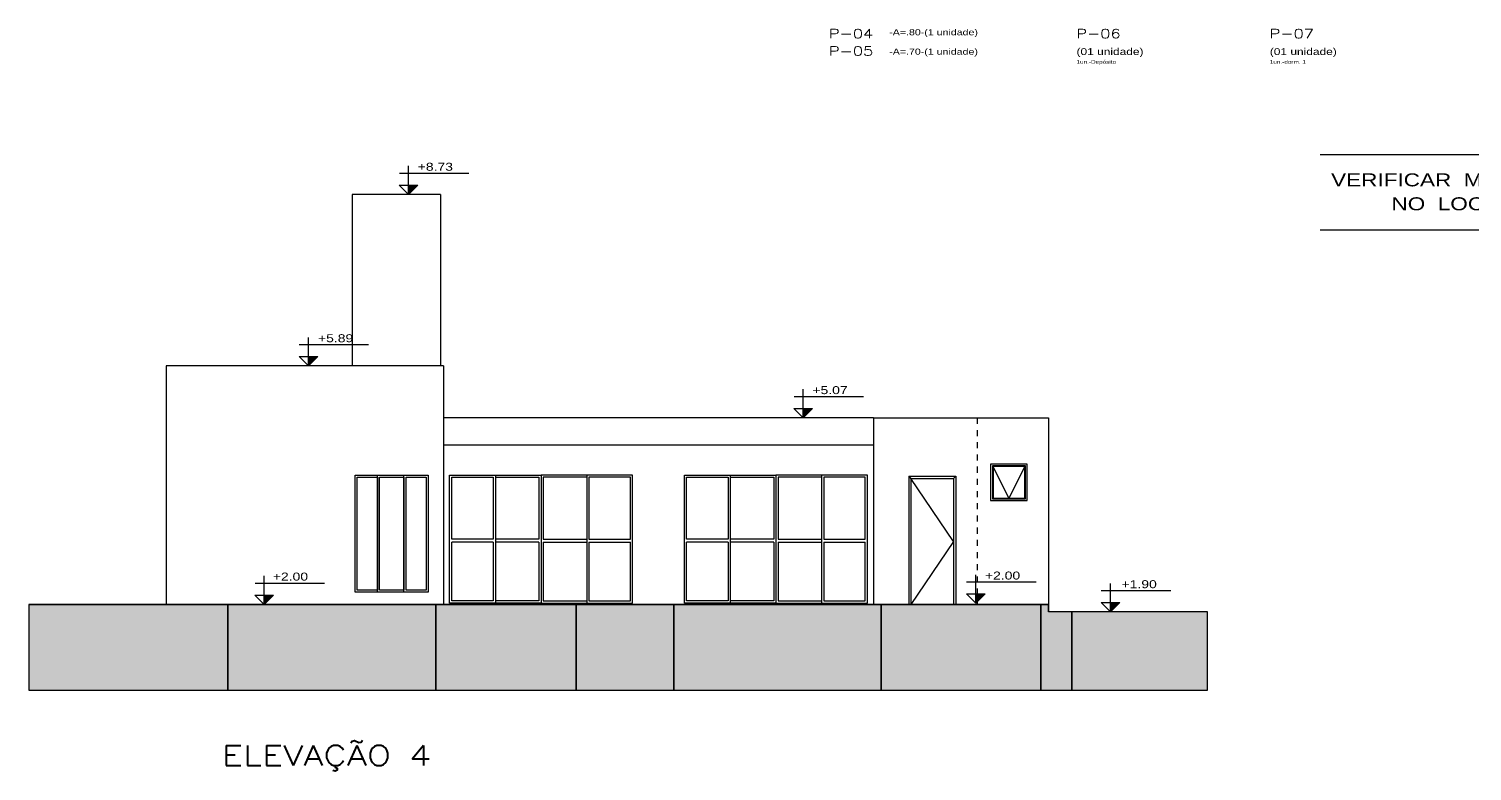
# Model space of a CAD drawing. Extents: x 285 to 405, y 94 to 191.
# Drawn here: x 337.93 to 361.6, y 129.15 to 141.32 of the extents above; entities that cross this region are included whole.
import ezdxf

# ---------------------------------------------------------------- set-up
doc = ezdxf.new("R2010")
doc.units = 0
doc.linetypes.add('HIDDEN', pattern=[9.525, 6.35, -3.175])
doc.linetypes.add('PHANTOM2', pattern=[31.75, 15.875, -3.175, 3.175, -3.175, 3.175, -3.175])
doc.layers.get('0').update_dxf_attribs({"linetype": 'CONTINUOUS'})
for name, color, linetype in [('03', 3, 'CONTINUOUS'), ('05', 5, 'CONTINUOUS'), ('06', 6, 'CONTINUOUS'), ('A-LINE-10', 1, 'CONTINUOUS'), ('A-LINE-20', 2, 'CONTINUOUS'), ('A-LINE-30', 3, 'CONTINUOUS'), ('COTAS', 3, 'CONTINUOUS'), ('G-EX-ALV', 62, 'PHANTOM2'), ('G-HAT-20', 232, 'CONTINUOUS'), ('T-TEXT-60', 6, 'CONTINUOUS')]:
    doc.layers.add(name, color=color, linetype=linetype)
doc.styles.add('100', font='BRASIL.SHX', dxfattribs={"width": 1.3, "height": 0.1125})
doc.styles.add('200', font='BRASIL.SHX', dxfattribs={"width": 1.3, "height": 0.2125})
doc.styles.add('60', font='BRASIL.SHX', dxfattribs={"width": 1.3, "height": 0.06})
doc.styles.add('75-175', font='romans.shx', dxfattribs={"width": 1.3, "height": 0.328125})
doc.styles.add('80', font='BRASIL.SHX', dxfattribs={"width": 1.3, "height": 0.0875})
doc.styles.add('ROMANS', font='ROMANS.shx', dxfattribs={"width": 1.3, "height": 0.15})

# ---------------------------------------------------------------- blocks, each defined once
blk = doc.blocks.new('NIVEL-C')
at = {"color": 1}
for p, q in [((-0.1, 0.233), (0.659, 0.233)), ((0, 0), (0, 0.312)), ((-0.102, 0.102), (0.102, 0.102)), ((0, 0), (-0.102, 0.102)), ((0, 0), (0.102, 0.102))]:
    blk.add_line(p, q, dxfattribs=at)
blk.add_solid([(0, 0.102), (0, 0), (0, 0.102), (0.102, 0.102)], dxfattribs=at)
at = {"color": 2, "style": '80', "width": 1.3}
blk.add_attdef('NIVEL', (0.1, 0.259), '', height=0.0875, dxfattribs=at)

msp = doc.modelspace()

# ---------------------------------------------------------------- hatches: boundary and pattern name
at = {"layer": 'G-HAT-20'}
h = msp.add_hatch(color=256, dxfattribs=at)
h.paths.add_polyline_path([(337.9285, 131.8852), (337.9285, 130.4788), (341.1886, 130.4788), (341.1886, 131.8852)])
h.paths.add_polyline_path([(344.6036, 130.4788), (344.6036, 131.8852), (341.1886, 131.8852), (341.1886, 130.4788)])
h.paths.add_polyline_path([(346.9036, 130.4788), (346.9036, 131.8852), (344.6036, 131.8852), (344.6036, 130.4788)])
h.paths.add_polyline_path([(348.5036, 130.4788), (348.5036, 131.8852), (346.9036, 131.8852), (346.9036, 130.4788)])
h.paths.add_polyline_path([(351.9036, 130.4788), (351.9036, 131.8852), (348.5036, 131.8852), (348.5036, 130.4788)])
h.paths.add_polyline_path([(351.9036, 130.4788), (354.5247, 130.4788), (354.5247, 131.8852), (351.9036, 131.8852)])
h.paths.add_polyline_path([(355.0294, 131.7607), (354.6497, 131.7607), (354.6497, 131.8852), (354.5247, 131.8852), (354.5247, 130.4788), (355.0294, 130.4788)])
h.paths.add_polyline_path([(357.2565, 130.4788), (357.2565, 131.7607), (355.0294, 131.7607), (355.0294, 130.4788)])

# ---------------------------------------------------------------- linework, layer by layer
at = {"layer": '06'}
for p, q in [((359.1033, 139.2589), (363.7648, 139.2589)), ((359.1033, 138.0252), (363.7648, 138.0252))]:
    msp.add_line(p, q, dxfattribs=at)
at = {"layer": 'A-LINE-10'}
for p, q in [((353.4786, 134.943), (354.6497, 134.943)), ((354.6497, 134.943), (354.6497, 131.8852)), ((352.3586, 133.9852), (353.1286, 133.9852)), ((352.3586, 133.9852), (352.3936, 133.9502)), ((353.1286, 133.9852), (353.0936, 133.9502)), ((337.9285, 131.8852), (354.6497, 131.8852)), ((354.6497, 131.8852), (354.6497, 131.7607)), ((357.2565, 131.7607), (354.6497, 131.7607))]:
    msp.add_line(p, q, dxfattribs=at)
at = {"layer": 'A-LINE-10', "ltscale": 0.0005}
for p, q in [((352.3586, 133.9852), (352.3586, 131.8852)), ((353.1286, 133.9852), (353.1286, 131.8852))]:
    msp.add_line(p, q, dxfattribs=at)
at = {"layer": 'A-LINE-10', "linetype": 'HIDDEN'}
for p, q in [((353.9997, 133.6252), (353.7397, 134.1452)), ((354.2597, 134.1452), (353.9997, 133.6252)), ((353.0936, 132.9177), (352.3936, 133.9502)), ((353.0936, 132.9177), (352.3936, 131.8852))]:
    msp.add_line(p, q, dxfattribs=at)
at = {"layer": 'A-LINE-10'}
for points in [[(343.2786, 134.0052), (344.4786, 134.0052), (344.4786, 132.0852), (343.2786, 132.0852)], [(344.0786, 134.0052), (344.4786, 134.0052), (344.4786, 132.0852), (344.0786, 132.0852)], [(344.8286, 134.0052), (345.5786, 134.0052), (345.5786, 131.9052), (344.8286, 131.9052)], [(347.8286, 134.0052), (347.0786, 134.0052), (347.0786, 131.9052), (347.8286, 131.9052)], [(348.6786, 134.0052), (349.4286, 134.0052), (349.4286, 131.9052), (348.6786, 131.9052)], [(351.6786, 134.0052), (350.9286, 134.0052), (350.9286, 131.9052), (351.6786, 131.9052)], [(354.2597, 134.1452), (353.7397, 134.1452), (353.7397, 133.6252), (354.2597, 133.6252)], [(337.9285, 131.8852), (337.9285, 130.4788), (341.1886, 130.4788), (341.1886, 131.8852)], [(344.6036, 130.4788), (344.6036, 131.8852), (341.1886, 131.8852), (341.1886, 130.4788)], [(346.9036, 130.4788), (346.9036, 131.8852), (344.6036, 131.8852), (344.6036, 130.4788)], [(348.5036, 130.4788), (348.5036, 131.8852), (346.9036, 131.8852), (346.9036, 130.4788)], [(351.9036, 130.4788), (351.9036, 131.8852), (348.5036, 131.8852), (348.5036, 130.4788)], [(351.9036, 130.4788), (354.5247, 130.4788), (354.5247, 131.8852), (351.9036, 131.8852)], [(355.0294, 131.7607), (354.6497, 131.7607), (354.6497, 131.8852), (354.5247, 131.8852), (354.5247, 130.4788), (355.0294, 130.4788)], [(357.2565, 130.4788), (357.2565, 131.7607), (355.0294, 131.7607), (355.0294, 130.4788)]]:
    msp.add_lwpolyline(points, close=True, dxfattribs=at)
for points in [[(343.6786, 132.0852), (343.2786, 132.0852), (343.2786, 134.0052), (343.6786, 134.0052)], [(344.1136, 132.0852), (343.6436, 132.0852), (343.6436, 134.0052), (344.1136, 134.0052)], [(345.5436, 134.0052), (346.3286, 134.0052), (346.3286, 131.9052), (345.5436, 131.9052)], [(347.1136, 134.0052), (346.3286, 134.0052), (346.3286, 131.9052), (347.1136, 131.9052)], [(349.3936, 134.0052), (350.1786, 134.0052), (350.1786, 131.9052), (349.3936, 131.9052)], [(350.9636, 134.0052), (350.1786, 134.0052), (350.1786, 131.9052), (350.9636, 131.9052)]]:
    msp.add_lwpolyline(points, dxfattribs=at)
at = {"layer": 'A-LINE-20', "ltscale": 0.0005}
for p, q in [((343.2286, 138.6052), (343.2286, 135.793)), ((344.6786, 138.6052), (344.6786, 135.793)), ((352.3936, 133.9502), (352.3936, 131.8852)), ((353.0936, 133.9502), (353.0936, 131.8852))]:
    msp.add_line(p, q, dxfattribs=at)
at = {"layer": 'A-LINE-20'}
for p, q in [((344.6786, 138.6052), (343.2286, 138.6052)), ((351.7786, 134.943), (344.7286, 134.943)), ((351.7786, 134.493), (344.7286, 134.493)), ((352.3936, 133.9502), (353.0936, 133.9502)), ((345.5436, 132.9552), (344.8636, 132.9552)), ((345.5436, 132.9052), (344.8636, 132.9052)), ((346.2936, 132.9552), (345.5786, 132.9552)), ((346.2936, 132.9052), (345.5786, 132.9052)), ((346.3636, 132.9552), (347.0786, 132.9552)), ((346.3636, 132.9052), (347.0786, 132.9052)), ((347.1136, 132.9552), (347.7936, 132.9552)), ((347.1136, 132.9052), (347.7936, 132.9052)), ((349.3936, 132.9552), (348.7136, 132.9552)), ((349.3936, 132.9052), (348.7136, 132.9052)), ((350.1436, 132.9552), (349.4286, 132.9552)), ((350.1436, 132.9052), (349.4286, 132.9052)), ((350.2136, 132.9552), (350.9286, 132.9552)), ((350.2136, 132.9052), (350.9286, 132.9052)), ((350.9636, 132.9552), (351.6436, 132.9552)), ((350.9636, 132.9052), (351.6436, 132.9052))]:
    msp.add_line(p, q, dxfattribs=at)
at = {"layer": 'A-LINE-20', "color": 3}
for p, q in [((340.1786, 135.793), (340.1786, 131.8852)), ((341.0636, 135.793), (340.1786, 135.793)), ((344.7286, 135.793), (341.0636, 135.793)), ((344.7286, 135.793), (344.7286, 131.8852))]:
    msp.add_line(p, q, dxfattribs=at)
at = {"layer": 'A-LINE-20'}
for points in [[(343.3136, 132.9552), (343.3136, 133.9702), (343.6436, 133.9702), (343.6436, 132.9552)], [(343.6786, 132.9552), (343.6786, 133.9702), (344.0786, 133.9702), (344.0786, 132.9552)], [(344.1136, 132.9552), (344.1136, 133.9702), (344.4436, 133.9702), (344.4436, 132.9552)], [(344.8636, 132.9552), (344.8636, 133.9702), (345.5436, 133.9702), (345.5436, 132.9552)], [(345.5786, 133.9702), (346.2936, 133.9702), (346.2936, 132.9552)], [(347.0786, 133.9702), (346.3636, 133.9702), (346.3636, 132.9552)], [(347.7936, 132.9552), (347.7936, 133.9702), (347.1136, 133.9702), (347.1136, 132.9552)], [(348.7136, 132.9552), (348.7136, 133.9702), (349.3936, 133.9702), (349.3936, 132.9552)], [(349.4286, 133.9702), (350.1436, 133.9702), (350.1436, 132.9552)], [(350.9286, 133.9702), (350.2136, 133.9702), (350.2136, 132.9552)], [(351.6436, 132.9552), (351.6436, 133.9702), (350.9636, 133.9702), (350.9636, 132.9552)], [(343.6436, 132.9552), (343.6436, 132.1202), (343.3136, 132.1202), (343.3136, 132.9552)], [(344.0786, 132.9552), (344.0786, 132.1202), (343.6786, 132.1202), (343.6786, 132.9552)], [(344.4436, 132.9552), (344.4436, 132.1202), (344.1136, 132.1202), (344.1136, 132.9552)], [(345.5436, 132.9052), (345.5436, 131.9402), (344.8636, 131.9402), (344.8636, 132.9052)], [(346.2936, 132.9052), (346.2936, 131.9402), (345.5786, 131.9402)], [(346.3636, 132.9052), (346.3636, 131.9402), (347.0786, 131.9402)], [(347.1136, 132.9052), (347.1136, 131.9402), (347.7936, 131.9402), (347.7936, 132.9052)], [(349.3936, 132.9052), (349.3936, 131.9402), (348.7136, 131.9402), (348.7136, 132.9052)], [(350.1436, 132.9052), (350.1436, 131.9402), (349.4286, 131.9402)], [(350.2136, 132.9052), (350.2136, 131.9402), (350.9286, 131.9402)], [(350.9636, 132.9052), (350.9636, 131.9402), (351.6436, 131.9402), (351.6436, 132.9052)]]:
    msp.add_lwpolyline(points, dxfattribs=at)
for points in [[(354.2997, 134.1852), (353.6997, 134.1852), (353.6997, 133.5852), (354.2997, 133.5852)], [(354.2697, 134.1552), (353.7297, 134.1552), (353.7297, 133.6152), (354.2697, 133.6152)]]:
    msp.add_lwpolyline(points, close=True, dxfattribs=at)
at = {"layer": 'A-LINE-30'}
for q in [(353.4786, 134.943), (351.7786, 131.8852)]:
    msp.add_line((351.7786, 134.943), q, dxfattribs=at)
at = {"layer": 'G-EX-ALV', "ltscale": 0.0005}
msp.add_line((353.4786, 134.943), (353.4786, 131.8852), dxfattribs=at)

# ---------------------------------------------------------------- block references
at = {"layer": 'COTAS', "xscale": 1.5, "yscale": 1.5, "zscale": 1.5}
for p, values in [((344.1551, 138.6052), {'NIVEL': '+8.73'}), ((350.6275, 134.943), {'NIVEL': '+5.07'}), ((353.4566, 131.903), {'NIVEL': '+2.00'})]:
    msp.add_blockref('NIVEL-C', p, dxfattribs=at).add_auto_attribs(values)
at = {"layer": 'COTAS'}
ref = msp.add_blockref('NIVEL-C', (342.5115, 135.793), dxfattribs=dict(at, xscale=1.5, yscale=1.5, zscale=1.5))
ref.add_attrib('NIVEL', '+5.89', (342.6699, 136.1822), dxfattribs={"layer": '0', "color": 2, "height": 0.13125, "style": '80', "width": 1.3})
ref = msp.add_blockref('NIVEL-C', (341.7872, 131.8852), dxfattribs=dict(at, xscale=1.5, yscale=1.5, zscale=1.5))
ref.add_attrib('NIVEL', '+2.00', (341.9293, 132.2745), dxfattribs={"layer": '0', "color": 2, "height": 0.13125, "style": '80', "width": 1.3})
ref = msp.add_blockref('NIVEL-C', (355.6642, 131.7607), dxfattribs=dict(at, xscale=1.5, yscale=1.5, zscale=1.5))
ref.add_attrib('NIVEL', '+1.90', (355.847, 132.1499), dxfattribs={"layer": '0', "color": 2, "height": 0.13125, "style": '80', "width": 1.3})

# ---------------------------------------------------------------- texts
at = {"color": 4, "style": '200', "width": 1.3}
for s, p in [('VERIFICAR  MEDIDAS', (359.283, 138.738)), ('NO  LOCAL', (360.2722, 138.3459))]:
    msp.add_text(s, height=0.2125, dxfattribs=at).set_placement(p)
at = {"layer": '03', "style": '80', "width": 1.3}
for s, p in [('-A=.80-(1 unidade)', (352.0371, 141.2145)), ('-A=.70-(1 unidade)', (352.0371, 140.8967))]:
    msp.add_text(s, height=0.1, dxfattribs=at).set_placement(p)
at = {"layer": '05', "style": 'ROMANS', "width": 1.3}
for s, p in [('P-04', (351.0476, 141.1668)), ('P-06', (355.1048, 141.1668)), ('P-07', (358.2745, 141.1668)), ('P-05', (351.0476, 140.8808))]:
    msp.add_text(s, height=0.15, dxfattribs=at).set_placement(p)
at = {"layer": 'COTAS', "color": 3, "style": '100', "width": 1.3}
for p in [(355.1083, 140.891), (358.278, 140.891)]:
    msp.add_text('(01 unidade)', height=0.1125, dxfattribs=at).set_placement(p)
at = {"layer": 'COTAS', "style": '60', "width": 1.3}
for s, p in [('1un.-Depósito', (355.1083, 140.7482)), ('1un.-dorm. 1', (358.278, 140.7482))]:
    msp.add_text(s, height=0.06, dxfattribs=at).set_placement(p)
at = {"layer": 'T-TEXT-60', "ltscale": 0.0005, "style": '75-175', "width": 1.3}
msp.add_text('ELEVAÇÃO 4', height=0.32812, dxfattribs=at).set_placement((341.0934, 129.2444))

doc.saveas('drawing.dxf')
